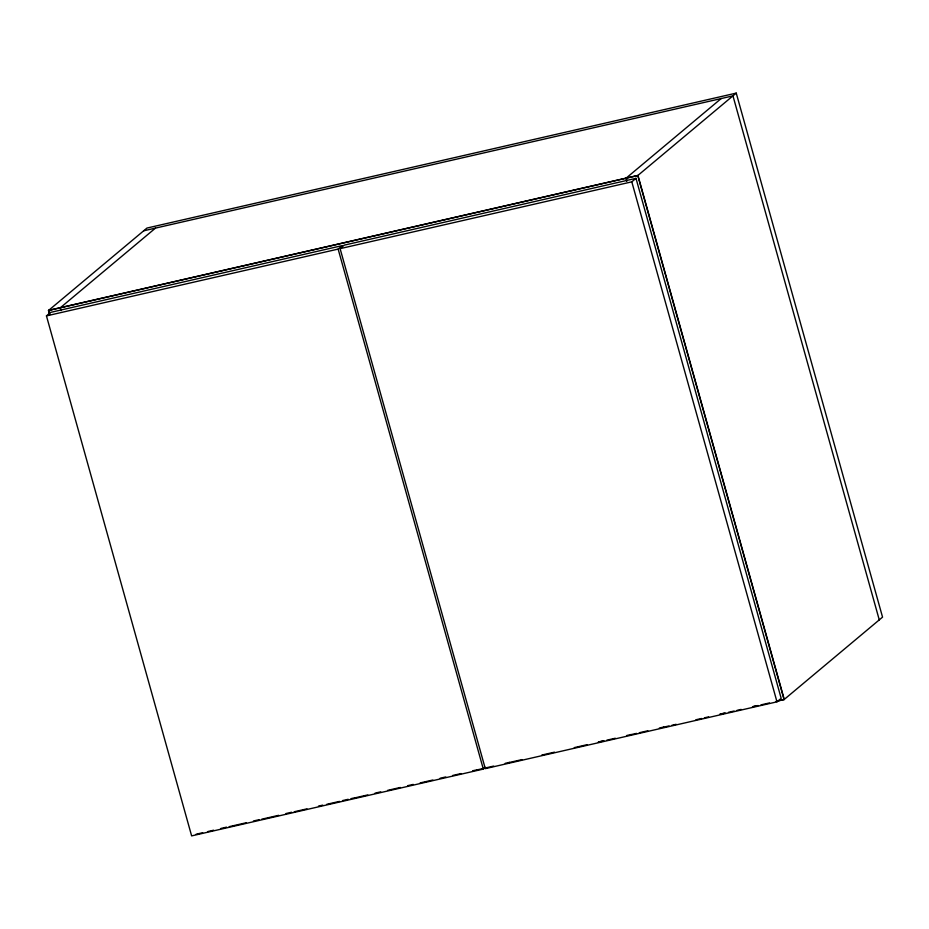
<?xml version="1.0" encoding="UTF-8"?>
<svg xmlns="http://www.w3.org/2000/svg" width="929" height="929" viewBox="0 0 929 929"><rect width="100%" height="100%" fill="white"/><g stroke="black" fill="none" stroke-linecap="round" stroke-linejoin="round"><path stroke-width="1.39" d="M49.655 314.699L48.482 310.507L146.968 228.058L736.244 93.109L882.55 617.135L784.064 699.583L776.214 701.383M46.45 315.895L50.642 312.376L342.337 245.581L338.144 249.088L46.45 315.895L191.629 835.891L483.324 769.084L485.426 767.331M155.468 228.116L60.269 307.813L61.047 310.611M340.107 248.647L344.299 245.128L635.993 178.333L781.173 698.329L776.981 701.836L485.286 768.643L340.107 248.647L631.801 181.84L635.993 178.333M721.171 98.567L625.972 178.263L626.75 181.062M48.482 310.507L637.759 175.558L736.244 93.109M143.681 230.81L732.958 95.861L879.264 619.887M220.905 828.447L226.56 827.147M253.431 820.992L259.086 819.703M285.958 813.549L291.613 812.248M318.484 806.093L322.735 805.129M342.534 800.589L348.189 799.3M351.011 798.65L355.261 797.674M375.061 793.145L380.716 791.845M407.587 785.69L413.242 784.401M440.114 778.247L445.769 776.946M472.64 770.791L476.891 769.827M505.167 763.348L509.417 762.372M598.508 741.969L602.758 740.994M626.796 735.489L631.035 734.525M659.323 728.046L663.573 727.07M720.138 714.122L724.376 713.147M752.664 706.667L756.914 705.692M776.4 701.232L784.25 699.432L637.944 175.407L48.668 310.356L49.841 314.548M196.1 834.23L202.65 832.732M207.991 831.513L213.647 830.212M229.208 826.659L246.173 822.769M261.734 819.204L278.7 815.314M294.261 811.76L306.988 808.845M326.787 804.305L339.515 801.39M355.075 797.825L367.803 794.91M387.602 790.382L400.329 787.467M420.129 782.926L432.856 780.012M452.655 775.483L461.144 773.543M476.705 769.978L493.671 766.088M509.231 762.523L521.959 759.608M541.758 755.08L554.485 752.165M574.285 747.624L587.012 744.71M598.334 742.12L603.989 740.831M606.811 740.181L615.3 738.241M630.861 734.676L636.516 733.376M639.338 732.726L647.827 730.786M663.387 727.221L669.043 725.932M671.876 725.282L676.115 724.306M695.914 719.778L701.569 718.477M704.403 717.827L708.641 716.863M719.952 714.273L725.619 712.973M728.441 712.322L734.096 711.033M736.929 710.383L741.168 709.408M752.49 706.818L758.145 705.529M760.967 704.879L769.456 702.939M637.759 175.558L784.064 699.583M631.801 181.84L776.981 701.836M626.158 178.113L626.936 180.9M338.144 249.088L483.324 769.084"/></g></svg>
